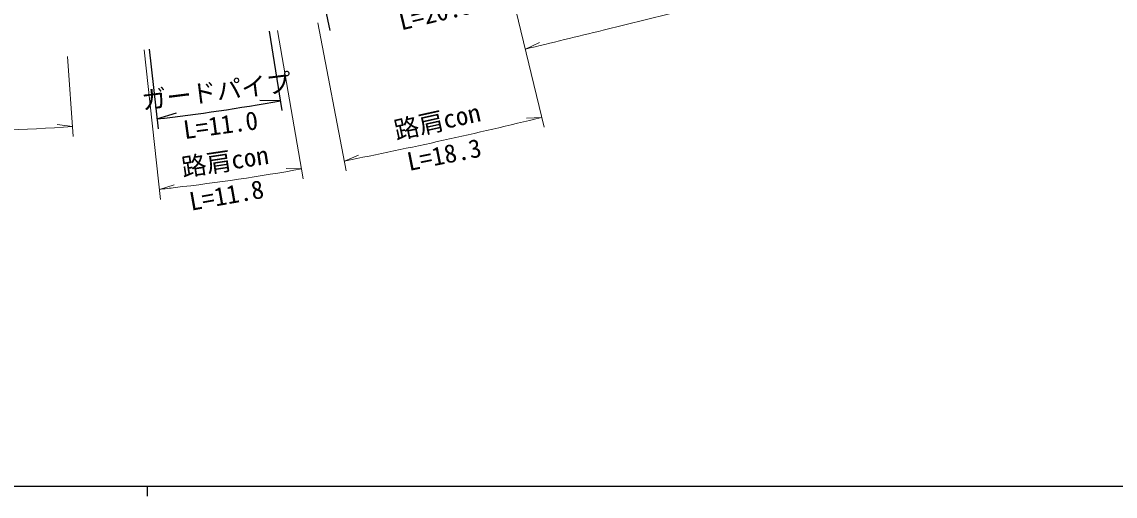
# Model space of a CAD drawing. Units: millimetres, scale not verified. Extents: x 40000 to 680000, y 20000 to 380000.
# Drawn here: x 155510 to 264419, y 204000 to 251241 of the extents above; entities that cross this region are included whole.
import ezdxf
from ezdxf.enums import TextEntityAlignment as Align

# ---------------------------------------------------------------- set-up
doc = ezdxf.new("R2010")
doc.units = ezdxf.units.MM
doc.header["$LTSCALE"] = 1000
for name, color, linetype, lineweight in [('M-STR-HTXT', 7, 'Continuous', 13), ('M-STR-STRC', 7, 'Continuous', 25), ('M-TTL-BAND', 7, 'Continuous', 25)]:
    doc.layers.add(name, color=color, linetype=linetype, lineweight=lineweight)
doc.styles.add('ＭＳ ゴシック', font='')
doc.styles.get('ＭＳ ゴシック').set_extended_font_data('MS Gothic')

msp = doc.modelspace()

# ---------------------------------------------------------------- linework, layer by layer
at = {"layer": 'M-STR-HTXT'}
for p, q in [((204733, 252421), (207552, 240757)), ((213425, 250415), (222044, 252542)), ((185000, 251130), (187822, 236398)), ((180959, 250382), (183546, 235607)), ((167683, 248471), (169317, 233561)), ((205673, 248530), (207061, 249173)), ((160059, 247793), (160606, 239812)), ((160538, 240809), (159021, 241006)), ((207317, 241729), (205789, 241664)), ((187634, 237380), (189047, 237965)), ((183374, 236592), (181844, 236624)), ((169208, 234555), (170666, 235016))]:
    msp.add_line(p, q, dxfattribs=at)
for centre, radius, start, end in [((-260971, 2184692), 1991602, 283.55073, 283.78022), ((147206, 435353), 195000, 265.48657, 273.9204), ((100360, 679167), 450325, 281.17472, 283.73968), ((146041, 445923), 212634, 276.67754, 280.112), ((147206, 435353), 202000, 276.25311, 276.69798)]:
    msp.add_arc(centre, radius, start, end, dxfattribs=at)
at = {"layer": 'M-STR-STRC'}
for p, q in [((184540, 258200), (186198, 250373)), ((180161, 250300), (181421, 242399)), ((168182, 248527), (169074, 240577)), ((181263, 243387), (179224, 243422)), ((168963, 241570), (170905, 242194))]:
    msp.add_line(p, q, dxfattribs=at)
msp.add_arc((147975, 426240), 185858, 276.4838, 280.31761, dxfattribs=at)
at = {"layer": 'M-TTL-BAND'}
for p, q in [((40000, 205000), (579000, 205000)), ((168000, 205000), (168000, 204000))]:
    msp.add_line(p, q, dxfattribs=at)

# ---------------------------------------------------------------- texts
at = {"layer": 'M-STR-HTXT', "style": 'ＭＳ ゴシック'}
for rotation, p in [(12.486, (197192, 239893)), (8.513, (175955, 235914))]:
    msp.add_text('路肩con', height=1833, rotation=rotation, dxfattribs=at).set_placement(p, align=Align.BOTTOM_CENTER)
for s, rotation, p in [('L=18.3', 11.261, (197396, 238914)), ('L=11.8', 10.014, (175730, 234883))]:
    msp.add_text(s, height=1833, rotation=rotation, dxfattribs=at).set_placement(p, align=Align.TOP_CENTER)
at = {"layer": 'M-STR-STRC', "style": 'ＭＳ ゴシック'}
for s, rotation, p in [('L=20.5', 13.541, (196517, 253041)), ('L=11.0', 7.732, (175183, 241879))]:
    msp.add_text(s, height=1833, rotation=rotation, dxfattribs=at).set_placement(p, align=Align.TOP_CENTER)
msp.add_text('ガードパイプ', height=1833, rotation=7.139, dxfattribs=at).set_placement((175073, 242873), align=Align.BOTTOM_CENTER)

doc.saveas('drawing.dxf')
